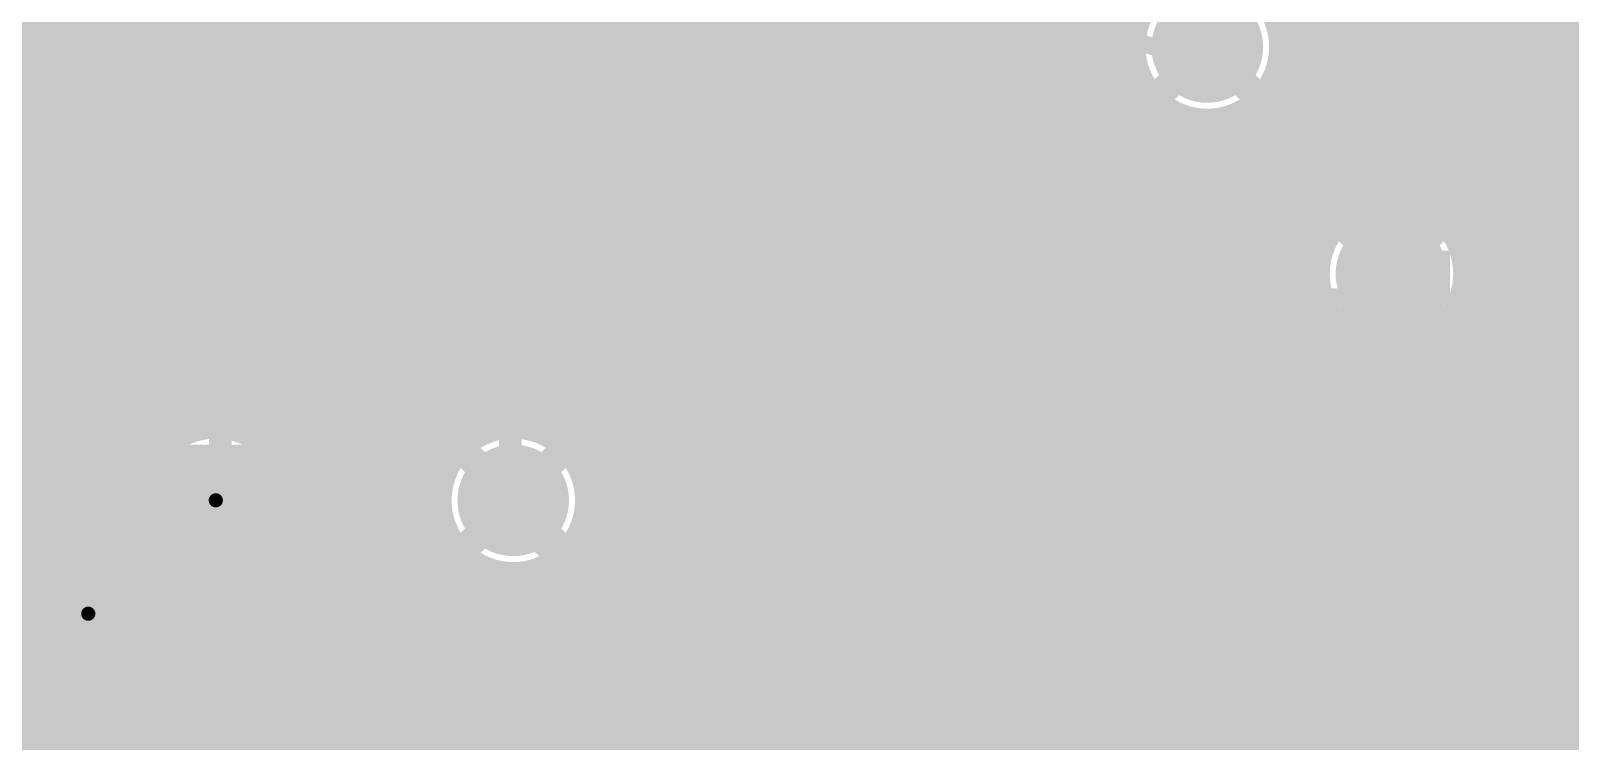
# Model space of a CAD drawing. Extents: x -118 to 4, y -52 to 56.
# Drawn here: x -38.23 to -24.43, y 13.72 to 20.08 of the extents above; entities that cross this region are included whole.
import ezdxf

# ---------------------------------------------------------------- set-up
doc = ezdxf.new("R2010")
doc.units = 0
doc.header["$MEASUREMENT"] = 0
doc.layers.get('0').update_dxf_attribs({"linetype": 'CONTINUOUS'})
for name, color, linetype in [('22-302-0_BOT', 7, 'CONTINUOUS'), ('22-302-0_DRD', 7, 'CONTINUOUS'), ('22-302-0_DRL', 2, 'CONTINUOUS'), ('22-302-0_GND', 1, 'CONTINUOUS'), ('22-302-0_IN1', 3, 'CONTINUOUS'), ('22-302-0_SMT', 10, 'CONTINUOUS'), ('22-302-0_SPT', 9, 'CONTINUOUS'), ('22-302-0_SST', 11, 'CONTINUOUS'), ('22-302-0_TOP', 13, 'CONTINUOUS'), ('THRUHOLE_TAP', 7, 'CONTINUOUS')]:
    doc.layers.add(name, color=color, linetype=linetype)

# ---------------------------------------------------------------- blocks, each defined once
blk = doc.blocks.new('ROUND_50')
at = {"const_width": 0.35052}
blk.add_lwpolyline([(-0.17526, 0, 1), (0.17526, 0, 1)], format="xyb", close=True, dxfattribs=at)
blk = doc.blocks.new('ROUND_106')
at = {"const_width": 0.10033}
blk.add_lwpolyline([(-0.050164, 0, 1), (0.050164, 0, 1)], format="xyb", close=True, dxfattribs=at)
blk = doc.blocks.new('ROUND_107')
at = {"const_width": 0.10033}
blk.add_lwpolyline([(-0.050164, 0, 1), (0.050164, 0, 1)], format="xyb", close=True, dxfattribs=at)
blk = doc.blocks.new('ROUND_92')
at = {"const_width": 0.0635}
blk.add_lwpolyline([(-0.03175, 0, 1), (0.03175, 0, 1)], format="xyb", close=True, dxfattribs=at)
blk = doc.blocks.new('ROUND_93')
at = {"const_width": 0.50038}
blk.add_lwpolyline([(-0.25019, 0, 1), (0.25019, 0, 1)], format="xyb", close=True, dxfattribs=at)
blk = doc.blocks.new('ROUND_95')
at = {"const_width": 0.50038}
blk.add_lwpolyline([(-0.25019, 0, 1), (0.25019, 0, 1)], format="xyb", close=True, dxfattribs=at)
blk = doc.blocks.new('ROUND_58')
at = {"const_width": 0.35052}
blk.add_lwpolyline([(-0.17526, 0, 1), (0.17526, 0, 1)], format="xyb", close=True, dxfattribs=at)
blk = doc.blocks.new('RECTANGLE_2')
blk.add_solid([(0.4826, 0.4064), (0.4826, -0.4064), (-0.4826, 0.4064), (-0.4826, -0.4064)])
blk = doc.blocks.new('RECTANGLE_10')
blk.add_solid([(0.63627, 0.51308), (0.63627, -0.51308), (-0.63627, 0.51308), (-0.63627, -0.51308)])
blk = doc.blocks.new('RECTANGLE_44')
blk.add_solid([(0.22479, 0.7493), (0.22479, -0.7493), (-0.22479, 0.7493), (-0.22479, -0.7493)])
blk = doc.blocks.new('ROUND_98')
at = {"const_width": 0.10033}
blk.add_lwpolyline([(-0.050164, 0, 1), (0.050164, 0, 1)], format="xyb", close=True, dxfattribs=at)

msp = doc.modelspace()

# ---------------------------------------------------------------- linework, layer by layer
at = {"layer": '22-302-0_BOT'}
for points, const_width in [([(-61.5823, 19.1262), (-60.7441, 18.288), (-60.706, 18.288), (-57.658, 15.24), (-39.878, 15.24), (-38.481, 16.637), (-25.527, 16.637), (-24.13, 18.034), (-18.796, 18.034), (-17.018, 19.812), (-5.842, 19.812), (-1.016, 24.638), (-1.016, 39.751)], 0.2032), ([(-60.325, 18.923), (-60.325, 18.669), (-57.404, 15.748), (-40.005, 15.748), (-38.608, 17.145), (-25.6159, 17.145), (-24.384, 18.40992), (-24.384, 29.591), (-23.4569, 30.5181)], 0.2032), ([(-24.9174, 27.23388), (-24.9174, 18.44548)], 0.254), ([(-24.7904, 27.33294), (-24.7904, 18.57502)], 0.254), ([(-25.146, 27.14498), (-25.146, 18.20926)], 0.254), ([(-43.18, 19.685), (-29.972, 19.685), (-28.194, 21.463), (-26.035, 21.463), (-26.035, 17.907)], 0.635), ([(-26.035, 17.907), (-26.035, 21.463)], 0.635), ([(-25.3746, 21.30044), (-25.3746, 18.06702)], 0.254), ([(-25.4127, 21.18868), (-25.4127, 18.18132)], 0.254), ([(-25.4127, 21.18868), (-25.4127, 18.18132)], 0.254), ([(-27.93492, 20.8407), (-29.5275, 19.25066)], 0.254), ([(-26.9748, 20.8407), (-26.9748, 17.5514)], 0.254), ([(-26.7462, 20.8407), (-26.7462, 17.5514)], 0.254), ([(-26.6573, 20.8407), (-26.6573, 18.18132)], 0.254), ([(-26.6573, 20.8407), (-26.6573, 18.18132)], 0.254), ([(-28.3464, 20.42922), (-28.3464, 20.09902)], 0.254), ([(-28.575, 20.20062), (-28.575, 19.62404)], 0.254), ([(-28.35402, 20.066), (-28.70962, 20.066)], 0.254), ([(-26.6573, 20.066), (-27.01798, 20.066)], 0.254), ([(-24.7904, 20.066), (-25.4127, 20.066)], 0.254), ([(-27.686, 19.939), (-29.972, 17.653), (-38.735, 17.653), (-40.132, 16.256), (-57.023, 16.256), (-57.277, 16.51), (-57.277, 16.637)], 0.2032), ([(-28.8036, 19.97202), (-28.8036, 19.39544)], 0.254), ([(-28.3591, 19.83994), (-30.13964, 18.0594)], 0.254), ([(-28.36164, 19.8374), (-28.93822, 19.8374)], 0.254), ([(-26.6573, 19.8374), (-27.0129, 19.8374)], 0.254), ([(-24.7904, 19.8374), (-25.4127, 19.8374)], 0.254), ([(-29.0322, 19.74342), (-29.0322, 19.16684)], 0.254), ([(-29.2608, 19.51482), (-29.2608, 18.93824)], 0.254), ([(-28.59024, 19.6088), (-29.16682, 19.6088)], 0.254), ([(-26.6573, 19.6088), (-27.09164, 19.6088)], 0.254), ([(-24.7904, 19.6088), (-25.4127, 19.6088)], 0.254), ([(-28.81884, 19.3802), (-29.39542, 19.3802)], 0.254), ([(-26.6573, 19.3802), (-27.29738, 19.3802)], 0.254), ([(-27.2034, 19.45894), (-27.2034, 17.5514)], 0.254), ([(-24.7904, 19.3802), (-25.4127, 19.3802)], 0.254), ([(-27.78252, 19.2659), (-29.49956, 17.5514)], 0.254), ([(-29.4894, 19.28622), (-29.4894, 18.70964)], 0.254), ([(-27.6606, 19.25828), (-27.6606, 17.5514)], 0.254), ([(-27.432, 19.30908), (-27.432, 17.5514)], 0.254), ([(-29.972, 19.0627), (-42.90568, 19.0627)], 0.254), ([(-38.1762, 19.0627), (-38.1762, 18.0594)], 0.254), ([(-37.9476, 19.0627), (-37.9476, 18.0594)], 0.254), ([(-37.719, 19.0627), (-37.719, 18.0594)], 0.254), ([(-37.4904, 19.0627), (-37.4904, 18.0594)], 0.254), ([(-37.2618, 19.0627), (-37.2618, 18.0594)], 0.254), ([(-37.0332, 19.0627), (-37.0332, 18.0594)], 0.254), ([(-36.8046, 19.0627), (-36.8046, 18.0594)], 0.254), ([(-36.576, 19.0627), (-36.576, 18.0594)], 0.254), ([(-36.3474, 19.0627), (-36.3474, 18.0594)], 0.254), ([(-36.1188, 19.0627), (-36.1188, 18.0594)], 0.254), ([(-35.8902, 19.0627), (-35.8902, 18.0594)], 0.254), ([(-35.6616, 19.0627), (-35.6616, 18.0594)], 0.254), ([(-35.433, 19.0627), (-35.433, 18.0594)], 0.254), ([(-35.2044, 19.0627), (-35.2044, 18.0594)], 0.254), ([(-34.9758, 19.0627), (-34.9758, 18.0594)], 0.254), ([(-34.7472, 19.0627), (-34.7472, 18.0594)], 0.254), ([(-34.5186, 19.0627), (-34.5186, 18.0594)], 0.254), ([(-34.29, 19.0627), (-34.29, 18.0594)], 0.254), ([(-34.0614, 19.0627), (-34.0614, 18.0594)], 0.254), ([(-33.8328, 19.0627), (-33.8328, 18.0594)], 0.254), ([(-33.6042, 19.0627), (-33.6042, 18.0594)], 0.254), ([(-33.3756, 19.0627), (-33.3756, 18.0594)], 0.254), ([(-33.147, 19.0627), (-33.147, 18.0594)], 0.254), ([(-32.9184, 19.0627), (-32.9184, 18.0594)], 0.254), ([(-32.6898, 19.0627), (-32.6898, 18.0594)], 0.254), ([(-32.4612, 19.0627), (-32.4612, 18.0594)], 0.254), ([(-32.2326, 19.0627), (-32.2326, 18.0594)], 0.254), ([(-32.004, 19.0627), (-32.004, 18.0594)], 0.254), ([(-31.7754, 19.0627), (-31.7754, 18.0594)], 0.254), ([(-31.5468, 19.0627), (-31.5468, 18.0594)], 0.254), ([(-31.3182, 19.0627), (-31.3182, 18.0594)], 0.254), ([(-31.0896, 19.0627), (-31.0896, 18.0594)], 0.254), ([(-30.861, 19.0627), (-30.861, 18.0594)], 0.254), ([(-30.6324, 19.0627), (-30.6324, 18.0594)], 0.254), ([(-30.4038, 19.0627), (-30.4038, 18.0594)], 0.254), ([(-30.1752, 19.0627), (-30.1752, 18.0594)], 0.254), ([(-29.9466, 19.0627), (-29.9466, 18.25244)], 0.254), ([(-29.718, 19.11604), (-29.718, 18.48104)], 0.254), ([(-29.04744, 19.1516), (-29.65196, 19.1516)], 0.254), ([(-26.6573, 19.1516), (-27.89936, 19.1516)], 0.254), ([(-27.8892, 19.16176), (-27.8892, 17.5514)], 0.254), ([(-24.7904, 19.1516), (-25.4127, 19.1516)], 0.254), ([(-29.27604, 18.923), (-59.64428, 18.923)], 0.254), ([(-26.6573, 18.923), (-28.12796, 18.923)], 0.254), ([(-28.1178, 18.93316), (-28.1178, 17.5514)], 0.254), ([(-24.7904, 18.923), (-25.4127, 18.923)], 0.254), ([(-29.50464, 18.6944), (-59.68492, 18.6944)], 0.254), ([(-26.6573, 18.6944), (-28.35656, 18.6944)], 0.254), ([(-28.3464, 18.70456), (-28.3464, 17.5514)], 0.254), ([(-24.7904, 18.6944), (-25.4127, 18.6944)], 0.254), ([(-24.7904, 18.57502), (-25.35936, 17.99082)], 0.254), ([(-29.73324, 18.4658), (-59.54776, 18.4658)], 0.254), ([(-26.6573, 18.4658), (-28.58516, 18.4658)], 0.254), ([(-28.575, 18.47596), (-28.575, 17.5514)], 0.254), ([(-24.89708, 18.4658), (-25.4127, 18.4658)], 0.254), ([(-29.96184, 18.2372), (-59.31916, 18.2372)], 0.254), ([(-26.6573, 18.2372), (-28.81376, 18.2372)], 0.254), ([(-28.8036, 18.24736), (-28.8036, 17.5514)], 0.254), ([(-25.11806, 18.2372), (-25.4127, 18.2372)], 0.254), ([(-30.13964, 18.0594), (-38.735, 18.0594)], 0.254), ([(-26.70556, 18.0086), (-29.04236, 18.0086)], 0.254), ([(-29.0322, 18.01876), (-29.0322, 17.5514)], 0.254), ([(-25.34158, 18.0086), (-25.3619, 18.0086)], 0.254), ([(-26.70302, 17.78), (-29.27096, 17.78)], 0.254), ([(-29.2608, 17.79016), (-29.2608, 17.5514)], 0.254), ([(-26.61412, 17.5514), (-29.49956, 17.5514)], 0.254), ([(-26.61412, 17.5514), (-29.49956, 17.5514)], 0.254), ([(-23.96236, 17.6276), (-25.2349, 16.35252)], 0.254), ([(-24.4602, 17.12976), (-24.4602, 10.76452)], 0.254), ([(-17.907, 17.0942), (-24.49576, 17.0942)], 0.254), ([(-17.907, 16.8656), (-24.72436, 16.8656)], 0.254), ([(-24.6888, 16.90116), (-24.6888, 10.74166)], 0.254), ([(-17.907, 16.637), (-24.95296, 16.637)], 0.254), ([(-24.9174, 16.67256), (-24.9174, 10.67562)], 0.254), ([(-25.146, 16.44396), (-25.146, 10.56132)], 0.254), ([(-17.907, 16.4084), (-25.18156, 16.4084)], 0.254), ([(-38.31336, 16.2306), (-39.5859, 14.95552)], 0.254), ([(-34.51606, 16.1798), (-38.36416, 16.1798)], 0.254), ([(-34.48812, 16.2306), (-38.31336, 16.2306)], 0.254), ([(-38.1762, 16.2306), (-38.1762, 7.38124)], 0.254), ([(-37.9476, 16.2306), (-37.9476, 7.15264)], 0.254), ([(-37.719, 16.2306), (-37.719, 6.92404)], 0.254), ([(-37.4904, 16.2306), (-37.4904, 6.69544)], 0.254), ([(-37.2618, 16.2306), (-37.2618, 6.46684)], 0.254), ([(-37.0332, 16.2306), (-37.0332, 6.23824)], 0.254), ([(-36.8046, 16.2306), (-36.8046, 6.1214)], 0.254), ([(-36.576, 16.2306), (-36.576, 6.1214)], 0.254), ([(-36.3474, 16.2306), (-36.3474, 6.1214)], 0.254), ([(-36.1188, 16.2306), (-36.1188, 6.1214)], 0.254), ([(-35.8902, 16.2306), (-35.8902, 6.1214)], 0.254), ([(-35.6616, 16.2306), (-35.6616, 6.1214)], 0.254), ([(-35.433, 16.2306), (-35.433, 6.1214)], 0.254), ([(-35.2044, 16.2306), (-35.2044, 6.1214)], 0.254), ([(-34.9758, 16.2306), (-34.9758, 6.1214)], 0.254), ([(-34.7472, 16.2306), (-34.7472, 6.1214)], 0.254), ([(-34.5186, 16.2306), (-34.5186, 16.17472)], 0.254), ([(-25.527, 16.2306), (-33.32988, 16.2306)], 0.254), ([(-17.907, 16.1798), (-33.30194, 16.1798)], 0.254), ([(-33.147, 16.2306), (-33.147, 15.56004)], 0.254), ([(-32.9184, 16.2306), (-32.9184, 15.33144)], 0.254), ([(-32.6898, 16.2306), (-32.6898, 15.10284)], 0.254), ([(-32.4612, 16.2306), (-32.4612, 14.87424)], 0.254), ([(-32.2326, 16.2306), (-32.2326, 14.64564)], 0.254), ([(-32.004, 16.2306), (-32.004, 14.41704)], 0.254), ([(-31.7754, 16.2306), (-31.7754, 10.00252)], 0.254), ([(-31.5468, 16.2306), (-31.5468, 6.1214)], 0.254), ([(-31.3182, 16.2306), (-31.3182, 6.1214)], 0.254), ([(-31.0896, 16.2306), (-31.0896, 6.1214)], 0.254), ([(-30.861, 16.2306), (-30.861, 6.1214)], 0.254), ([(-30.6324, 16.2306), (-30.6324, 6.1214)], 0.254), ([(-30.4038, 16.2306), (-30.4038, 6.1214)], 0.254), ([(-30.1752, 16.2306), (-30.1752, 6.1214)], 0.254), ([(-29.9466, 16.2306), (-29.9466, 6.1214)], 0.254), ([(-29.718, 16.2306), (-29.718, 6.1214)], 0.254), ([(-29.4894, 16.2306), (-29.4894, 6.1214)], 0.254), ([(-29.2608, 16.2306), (-29.2608, 6.1214)], 0.254), ([(-29.0322, 16.2306), (-29.0322, 6.1214)], 0.254), ([(-28.8036, 16.2306), (-28.8036, 6.1214)], 0.254), ([(-28.575, 16.2306), (-28.575, 6.1214)], 0.254), ([(-28.3464, 16.2306), (-28.3464, 6.1214)], 0.254), ([(-28.1178, 16.2306), (-28.1178, 10.76452)], 0.254), ([(-27.8892, 16.2306), (-27.8892, 10.76452)], 0.254), ([(-27.6606, 16.2306), (-27.6606, 10.76452)], 0.254), ([(-27.432, 16.2306), (-27.432, 10.76452)], 0.254), ([(-27.2034, 16.2306), (-27.2034, 10.76452)], 0.254), ([(-26.9748, 16.2306), (-26.9748, 10.76452)], 0.254), ([(-26.7462, 16.2306), (-26.7462, 10.76452)], 0.254), ([(-26.5176, 16.2306), (-26.5176, 10.76452)], 0.254), ([(-26.289, 16.2306), (-26.289, 10.76452)], 0.254), ([(-26.0604, 16.2306), (-26.0604, 10.76452)], 0.254), ([(-25.8318, 16.2306), (-25.8318, 10.76452)], 0.254), ([(-25.6032, 16.2306), (-25.6032, 10.07618)], 0.254), ([(-25.3746, 16.26108), (-25.3746, 10.37844)], 0.254), ([(-34.58464, 15.9512), (-38.59276, 15.9512)], 0.254), ([(-17.907, 15.9512), (-33.23336, 15.9512)], 0.254), ([(-33.909, 15.875), (-33.909, 15.748), (-32.258, 14.097), (-32.258, 9.525)], 0.2032), ([(-34.57194, 15.7226), (-38.82136, 15.7226)], 0.254), ([(-33.25876, 15.6718), (-31.97098, 14.38402)], 0.254), ([(-17.907, 15.7226), (-33.24606, 15.7226)], 0.254), ([(-34.47288, 15.494), (-39.04996, 15.494)], 0.254), ([(-34.5186, 15.57274), (-34.5186, 6.1214)], 0.254), ([(-17.907, 15.494), (-33.08096, 15.494)], 0.254), ([(-34.20872, 15.2654), (-39.27856, 15.2654)], 0.254), ([(-34.29, 15.31112), (-34.29, 6.1214)], 0.254), ([(-34.0614, 15.21206), (-34.0614, 6.1214)], 0.254), ([(-33.93186, 15.19428), (-32.6644, 13.92936)], 0.254), ([(-17.907, 15.2654), (-32.85236, 15.2654)], 0.254), ([(-33.8328, 15.09776), (-33.8328, 6.1214)], 0.254), ([(-33.77184, 15.0368), (-39.50716, 15.0368)], 0.254), ([(-17.907, 15.0368), (-32.62376, 15.0368)], 0.254), ([(-33.54324, 14.8082), (-64.4525, 14.8082)], 0.254), ([(-33.6042, 14.86916), (-33.6042, 6.1214)], 0.254), ([(-17.907, 14.8082), (-32.39516, 14.8082)], 0.254), ([(-33.31464, 14.5796), (-58.65368, 14.5796)], 0.254), ([(-33.3756, 14.64056), (-33.3756, 6.1214)], 0.254), ([(-17.907, 14.5796), (-32.16656, 14.5796)], 0.254), ([(-33.147, 14.41196), (-33.147, 6.1214)], 0.254), ([(-33.08604, 14.351), (-58.21934, 14.351)], 0.254), ([(-17.907, 14.351), (-31.9405, 14.351)], 0.254), ([(-32.85744, 14.1224), (-57.99328, 14.1224)], 0.254), ([(-32.9184, 14.18336), (-32.9184, 9.68502)], 0.254), ([(-17.907, 14.1224), (-31.8516, 14.1224)], 0.254), ([(-31.8516, 14.097), (-31.8516, 10.06856)], 0.254), ([(-32.6898, 13.95476), (-32.6898, 10.05078)], 0.254), ([(-32.6644, 13.8938), (-57.8485, 13.8938)], 0.254), ([(-32.6644, 13.92936), (-32.6644, 10.06856)], 0.254), ([(-17.907, 13.8938), (-31.8516, 13.8938)], 0.254), ([(-32.6644, 13.6652), (-57.7596, 13.6652)], 0.254), ([(-17.907, 13.6652), (-31.8516, 13.6652)], 0.254)]:
    msp.add_lwpolyline(points, dxfattribs=dict(at, const_width=const_width))
at = {"layer": '22-302-0_BOT', "const_width": 0.254}
for points in [[(-27.686, 20.61972, 0.4142136), (-28.36672, 19.939)], [(-27.00528, 19.939, 0.4142136), (-27.686, 20.61972)], [(-28.36672, 19.939, 0.0365465), (-28.35947, 19.83989)], [(-27.686, 19.25828, 0.4142136), (-27.00528, 19.939)], [(-29.972, 19.0627, 0.1989124), (-29.53197, 19.24497)], [(-27.78252, 19.2659, 0.0356214), (-27.686, 19.25902)], [(-26.6573, 18.18132, 0.104172), (-26.71508, 17.907)], [(-26.6573, 18.18132, 0.104172), (-26.71508, 17.907)], [(-25.35936, 17.99082, 0.0730696), (-25.41202, 18.18162)], [(-25.35936, 17.99082, 0.0730696), (-25.41202, 18.18162)], [(-26.71572, 17.907, 0.138546), (-26.61509, 17.5508)], [(-26.71572, 17.907, 0.138546), (-26.61509, 17.5508)], [(-25.527, 16.2306, 0.1989124), (-25.23963, 16.34963)], [(-34.48812, 16.2306, 0.1385453), (-34.58858, 15.875)], [(-33.22828, 15.875, 0.138545), (-33.32891, 16.2312)], [(-34.58972, 15.875, 0.4044149), (-33.93186, 15.19428)], [(-33.25876, 15.6718, 0.0758663), (-33.22775, 15.875)], [(-31.8516, 14.097, 0.1989115), (-31.97063, 14.38437)]]:
    msp.add_lwpolyline(points, format="xyb", dxfattribs=at)
at = {"layer": '22-302-0_DRD', "const_width": 0.254}
for points in [[(-27.051, 20.574), (-28.321, 19.304)], [(-27.051, 19.304), (-28.321, 20.574)], [(-25.4, 18.542), (-26.67, 17.272)], [(-25.4, 17.272), (-26.67, 18.542)], [(-25.4, 18.542), (-26.67, 17.272)], [(-25.4, 17.272), (-26.67, 18.542)], [(-35.941, 16.51), (-37.211, 15.24)], [(-35.941, 15.24), (-37.211, 16.51)], [(-35.941, 16.51), (-37.211, 15.24)], [(-35.941, 15.24), (-37.211, 16.51)], [(-33.274, 16.51), (-34.544, 15.24)], [(-33.274, 15.24), (-34.544, 16.51)], [(-37.084, 15.494), (-38.354, 14.224)], [(-37.084, 14.224), (-38.354, 15.494)], [(-37.084, 15.494), (-38.354, 14.224)], [(-37.084, 14.224), (-38.354, 15.494)]]:
    msp.add_lwpolyline(points, dxfattribs=at)
at = {"layer": '22-302-0_IN1', "const_width": 0.254}
for points in [[(-28.9306, 55.372), (-28.9306, 11.72718)], [(-28.702, 55.372), (-28.702, 11.67892)], [(-28.4734, 55.372), (-28.4734, 11.52652)], [(-26.8732, 55.372), (-26.8732, 10.76452)], [(-34.8742, 45.26534), (-34.8742, 5.54736)], [(-24.3586, 41.74236), (-24.3586, 10.76198)], [(-24.5872, 41.55694), (-24.5872, 12.45108)], [(-35.1028, 39.14902), (-35.1028, 7.48792)], [(-36.0172, 38.90264), (-36.0172, 16.26108)], [(-35.7886, 38.8239), (-35.7886, 7.62508)], [(-35.56, 38.82898), (-35.56, 7.66572)], [(-35.3314, 38.91788), (-35.3314, 7.62508)], [(-34.6456, 35.07994), (-34.6456, 5.62356)], [(-33.7312, 35.03422), (-33.7312, 16.53032)], [(-34.417, 34.93008), (-34.417, 16.32712)], [(-34.1884, 34.87928), (-34.1884, 16.49476)], [(-33.9598, 34.90976), (-33.9598, 16.55318)], [(-37.6174, 33.23844), (-37.6174, 15.52956)], [(-37.846, 33.07334), (-37.846, 15.52702)], [(-29.1592, 31.48838), (-29.1592, 11.6967)], [(-24.8158, 27.31008), (-24.8158, 12.65936)], [(-25.273, 27.13228), (-25.273, 12.73302)], [(-25.0444, 27.17292), (-25.0444, 12.73556)], [(-29.3878, 26.29408), (-29.3878, 11.57478)], [(-29.6164, 26.15692), (-29.6164, 11.20902)], [(-29.845, 23.47214), (-29.845, 11.2903)], [(-32.131, 23.12416), (-32.131, 10.19302)], [(-30.0736, 23.14956), (-30.0736, 11.59256)], [(-31.9024, 22.9362), (-31.9024, 10.10412)], [(-30.3022, 22.95398), (-30.3022, 11.70432)], [(-31.6738, 22.81428), (-31.6738, 9.87298)], [(-30.5308, 22.82444), (-30.5308, 11.72718)], [(-31.4452, 22.73808), (-31.4452, 1.92532)], [(-31.2166, 22.70252), (-31.2166, 1.81356)], [(-30.988, 22.70506), (-30.988, 11.50112)], [(-30.7594, 22.7457), (-30.7594, 11.66876)], [(-38.0746, 22.06244), (-38.0746, 15.43812)], [(-32.3596, 22.06244), (-32.3596, 10.19556)], [(-37.3888, 21.83638), (-37.3888, 15.45336)], [(-36.2458, 21.87702), (-36.2458, 16.46936)], [(-38.3032, 21.69922), (-38.3032, 15.20698)], [(-33.5026, 21.74494), (-33.5026, 16.41856)], [(-32.5882, 21.69922), (-32.5882, 10.11936)], [(-37.1602, 21.63064), (-37.1602, 16.22298)], [(-36.9316, 21.5519), (-36.9316, 16.45412)], [(-36.703, 21.55698), (-36.703, 16.54302)], [(-36.4744, 21.64588), (-36.4744, 16.54556)], [(-33.274, 21.59508), (-33.274, 16.1163)], [(-33.0454, 21.54428), (-33.0454, 7.28472)], [(-32.8168, 21.57476), (-32.8168, 9.91108)], [(-26.6446, 21.16074), (-26.6446, 18.20672)], [(-25.5016, 21.04136), (-25.5016, 18.32864)], [(-26.416, 20.89912), (-26.416, 18.47088)], [(-25.7302, 20.85594), (-25.7302, 18.51406)], [(-26.1874, 20.80006), (-26.1874, 18.56994)], [(-25.9588, 20.78736), (-25.9588, 18.58264)], [(-28.35656, 20.0406), (-42.60088, 20.0406)], [(2.921, 20.0406), (-27.0129, 20.0406)], [(-28.35402, 19.812), (-42.51198, 19.812)], [(2.921, 19.812), (-27.01798, 19.812)], [(-28.26512, 19.5834), (-42.5069, 19.5834)], [(-28.2448, 19.55038), (-28.2448, 10.76452)], [(-14.44498, 19.5834), (-27.10688, 19.5834)], [(-27.1018, 19.59102), (-27.1018, 10.76452)], [(-28.03398, 19.3548), (-42.58564, 19.3548)], [(-28.0162, 19.34464), (-28.0162, 10.76452)], [(-24.00808, 19.3548), (-27.33802, 19.3548)], [(-27.3304, 19.35988), (-27.3304, 10.76452)], [(-27.7876, 19.2659), (-27.7876, 10.76452)], [(-27.559, 19.27098), (-27.559, 10.76452)], [(-24.21636, 19.1262), (-42.79138, 19.1262)], [(-24.29256, 18.8976), (-56.48706, 18.8976)], [(-24.29002, 18.669), (-56.58612, 18.669)], [(-26.45664, 18.4404), (-56.84774, 18.4404)], [(-24.20112, 18.4404), (-25.61336, 18.4404)], [(-26.64206, 18.2118), (-71.86422, 18.2118)], [(-23.96998, 18.2118), (-25.42794, 18.2118)], [(-26.71064, 17.9832), (-52.35702, 17.9832)], [(2.921, 17.9832), (-25.35936, 17.9832)], [(-26.69794, 17.7546), (-52.12588, 17.7546)], [(2.921, 17.7546), (-25.37206, 17.7546)], [(-26.6446, 17.60474), (-26.6446, 10.76452)], [(-26.59888, 17.526), (-52.03698, 17.526)], [(-25.5016, 17.48536), (-25.5016, 12.64412)], [(2.921, 17.526), (-25.47112, 17.526)], [(-26.33472, 17.2974), (-52.0319, 17.2974)], [(-26.416, 17.34312), (-26.416, 10.76452)], [(-19.21764, 17.2974), (-25.73274, 17.2974)], [(-25.7302, 17.29994), (-25.7302, 12.41298)], [(-26.1874, 17.24406), (-26.1874, 10.76452)], [(-25.9588, 17.23136), (-25.9588, 10.76452)], [(-19.40306, 17.0688), (-52.11064, 17.0688)], [(-19.47164, 16.8402), (-52.31638, 16.8402)], [(-19.45894, 16.6116), (-56.59628, 16.6116)], [(-37.02812, 16.383), (-56.64708, 16.383)], [(-34.36112, 16.383), (-36.12388, 16.383)], [(-19.35988, 16.383), (-33.45688, 16.383)], [(-37.19576, 16.1544), (-56.79694, 16.1544)], [(-34.52876, 16.1544), (-35.95624, 16.1544)], [(-19.09572, 16.1544), (-33.28924, 16.1544)], [(-37.25418, 15.9258), (-60.90666, 15.9258)], [(-34.58718, 15.9258), (-35.89782, 15.9258)], [(2.921, 15.9258), (-33.23082, 15.9258)], [(-37.23132, 15.6972), (-60.97524, 15.6972)], [(-34.56432, 15.6972), (-35.91814, 15.6972)], [(-33.274, 15.63116), (-33.274, 7.54888)], [(2.921, 15.6972), (-33.25114, 15.6972)], [(-37.1602, 15.52702), (-37.1602, 15.24508)], [(-36.0172, 15.48638), (-36.0172, 7.48792)], [(-38.01872, 15.4686), (-61.16066, 15.4686)], [(-37.11956, 15.4686), (-37.41674, 15.4686)], [(-34.45256, 15.4686), (-36.0299, 15.4686)], [(-34.417, 15.42288), (-34.417, 5.62102)], [(2.921, 15.4686), (-33.3629, 15.4686)], [(-38.28288, 15.24), (-70.15734, 15.24)], [(-36.8173, 15.24), (-37.15512, 15.24)], [(-36.9316, 15.29588), (-36.9316, 3.4544)], [(-36.703, 15.20698), (-36.703, 3.6703)], [(-36.4744, 15.2019), (-36.4744, 3.97256)], [(-34.1503, 15.24), (-36.33216, 15.24)], [(-36.2458, 15.28064), (-36.2458, 4.08432)], [(-34.1884, 15.25524), (-34.1884, 7.40664)], [(-33.9598, 15.19682), (-33.9598, 7.59206)], [(-33.7312, 15.21714), (-33.7312, 7.66064)], [(2.921, 15.24), (-33.66516, 15.24)], [(-33.5026, 15.3289), (-33.5026, 7.64794)], [(2.921, 15.0114), (-37.05606, 15.0114)], [(2.921, 14.7828), (-37.04336, 14.7828)], [(-38.32606, 14.5542), (-58.58002, 14.5542)], [(-38.3032, 14.51102), (-38.3032, 13.12164)], [(-18.10512, 14.5542), (-37.11194, 14.5542)], [(-37.1602, 14.47038), (-37.1602, 3.4544)], [(-38.14064, 14.3256), (-58.18886, 14.3256)], [(-38.0746, 14.27988), (-38.0746, 12.82954)], [(-37.3888, 14.26464), (-37.3888, 3.4544)], [(-18.27276, 14.3256), (-37.29736, 14.3256)], [(-18.33118, 14.097), (-57.97296, 14.097)], [(-37.846, 14.19098), (-37.846, 4.14274)], [(-37.6174, 14.1859), (-37.6174, 3.4544)], [(-18.30832, 13.8684), (-57.8358, 13.8684)], [(-18.19656, 13.6398), (-57.75452, 13.6398)]]:
    msp.add_lwpolyline(points, dxfattribs=at)
for points in [[(-27.686, 20.61972, 0.4142136), (-28.36672, 19.939)], [(-27.00528, 19.939, 0.4142136), (-27.686, 20.61972)], [(-28.36672, 19.939, 0.4142136), (-27.686, 19.25828)], [(-27.686, 19.25828, 0.4142136), (-27.00528, 19.939)], [(-26.035, 18.58772, 0.4142136), (-26.71572, 17.907)], [(-26.035, 18.58772, 0.4142136), (-26.71572, 17.907)], [(-25.35428, 17.907, 0.4142136), (-26.035, 18.58772)], [(-25.35428, 17.907, 0.4142136), (-26.035, 18.58772)], [(-26.71572, 17.907, 0.4142136), (-26.035, 17.22628)], [(-26.71572, 17.907, 0.4142136), (-26.035, 17.22628)], [(-26.035, 17.22628, 0.4142136), (-25.35428, 17.907)], [(-26.035, 17.22628, 0.4142136), (-25.35428, 17.907)], [(-36.576, 16.55572, 0.4142136), (-37.25672, 15.875)], [(-35.89528, 15.875, 0.4142136), (-36.576, 16.55572)], [(-33.909, 16.55572, 0.4142136), (-34.58972, 15.875)], [(-33.22828, 15.875, 0.4142136), (-33.909, 16.55572)], [(-37.25672, 15.875, 0.4142136), (-36.576, 15.19428)], [(-36.576, 15.19428, 0.4142136), (-35.89528, 15.875)], [(-34.58972, 15.875, 0.4142136), (-33.909, 15.19428)], [(-33.909, 15.19428, 0.4142136), (-33.22828, 15.875)], [(-37.719, 15.53972, 0.4142136), (-38.39972, 14.859)], [(-37.03828, 14.859, 0.4142136), (-37.719, 15.53972)], [(-38.39972, 14.859, 0.4142136), (-37.719, 14.17828)], [(-37.719, 14.17828, 0.4142136), (-37.03828, 14.859)]]:
    msp.add_lwpolyline(points, format="xyb", dxfattribs=at)
at = {"layer": '22-302-0_SST', "const_width": 0.1524}
for points in [[(-39.5605, 21.7805), (-39.5605, 18.8595), (-37.9222, 18.8595), (-37.9222, 21.7805), (-39.5605, 21.7805)], [(-37.6555, 21.7805), (-37.6555, 18.8595), (-36.0172, 18.8595), (-36.0172, 21.7805), (-37.6555, 21.7805)], [(-34.0995, 18.8595), (-34.0995, 21.7805), (-35.7378, 21.7805), (-35.7378, 18.8595), (-34.0995, 18.8595)], [(-33.8455, 21.7805), (-33.8455, 18.8595), (-32.2072, 18.8595), (-32.2072, 21.7805), (-33.8455, 21.7805)], [(-30.91942, 20.05076), (-31.93542, 20.40636), (-31.93542, 19.93392)], [(-29.52242, 19.92376), (-30.53842, 20.27936), (-30.53842, 19.80692)], [(-28.12542, 19.92376), (-29.14142, 20.27936), (-29.14142, 19.80692)], [(-31.42742, 19.09572), (-31.42742, 19.45132), (-31.59506, 19.56816), (-31.76524, 19.56816), (-31.93542, 19.45132), (-31.93542, 19.09572), (-30.91942, 19.09572)], [(-31.42742, 19.39036), (-30.91942, 19.56816)], [(-30.03042, 18.96872), (-30.03042, 19.32432), (-30.19806, 19.44116), (-30.36824, 19.44116), (-30.53842, 19.32432), (-30.53842, 18.96872), (-29.52242, 18.96872)], [(-30.03042, 19.26336), (-29.52242, 19.44116)], [(-28.63342, 18.96872), (-28.63342, 19.32432), (-28.80106, 19.44116), (-28.97124, 19.44116), (-29.14142, 19.32432), (-29.14142, 18.96872), (-28.12542, 18.96872)], [(-28.63342, 19.26336), (-28.12542, 19.44116)], [(-25.75306, 18.47596), (-25.58542, 18.53692), (-25.58542, 18.89252), (-25.75306, 18.95094), (-26.09342, 18.95094), (-26.26106, 18.83156), (-26.26106, 18.47596), (-26.60142, 18.47596), (-26.60142, 18.95094)], [(-38.46068, 18.10512), (-38.46068, 11.50366), (-38.4556, 11.049), (-38.4556, 10.8712), (-38.1254, 10.541), (-32.65932, 10.541), (-32.65932, 18.6436), (-38.4556, 18.6436), (-38.46068, 18.10512)], [(-31.3055, 18.6055), (-31.3055, 15.6845), (-29.6672, 15.6845), (-29.6672, 18.6055), (-31.3055, 18.6055)], [(-29.4005, 18.6055), (-29.4005, 15.6845), (-27.7622, 15.6845), (-27.7622, 18.6055), (-29.4005, 18.6055)], [(-25.58542, 18.11274), (-25.58542, 17.69872), (-26.60142, 17.69872)], [(-26.8605, 17.3355), (-26.8605, 14.4145), (-25.2222, 14.4145), (-25.2222, 17.3355), (-26.8605, 17.3355)], [(-23.92426, 15.91564), (-24.09444, 15.79626), (-24.26462, 15.73784), (-24.60244, 15.73784), (-24.77262, 15.79626), (-24.94026, 15.91564), (-24.94026, 16.03248), (-24.77262, 16.15186), (-24.60244, 16.21028), (-24.26462, 16.21028), (-24.09444, 16.15186), (-23.92426, 16.03248), (-23.92426, 15.91564)], [(-24.09444, 14.89964), (-23.92426, 15.01648), (-23.92426, 15.25524), (-24.09444, 15.37208), (-24.26462, 15.37208), (-24.60244, 15.13586), (-24.94026, 15.37208), (-24.94026, 14.89964)], [(-29.845, 11.557), (-31.115, 11.557), (-31.369, 11.811), (-31.369, 15.113), (-29.591, 15.113), (-29.591, 11.811), (-29.845, 11.557)], [(-27.94, 11.557), (-29.21, 11.557), (-29.464, 11.811), (-29.464, 15.113), (-27.686, 15.113), (-27.686, 11.811), (-27.94, 11.557)], [(-24.09444, 14.53388), (-23.92426, 14.47546), (-23.92426, 14.11986), (-24.09444, 14.06144), (-24.77262, 14.06144), (-24.94026, 14.11986), (-24.94026, 14.47546), (-24.77262, 14.53388)]]:
    msp.add_lwpolyline(points, dxfattribs=at)
at = {"layer": '22-302-0_TOP'}
for points, const_width in [([(-23.622, 36.83), (-26.416, 34.036), (-26.416, 30.353), (-28.067, 28.702), (-28.067, 23.114), (-33.28416, 17.89684), (-33.28416, 17.50568)], 0.2032), ([(-35.23488, 17.50568), (-35.23488, 15.54988), (-34.798, 15.113), (-32.766, 15.113), (-32.512, 15.367), (-32.512, 17.907), (-27.559, 22.86), (-27.559, 28.575), (-24.892, 31.242), (-24.892, 33.274), (-22.987, 35.179), (-22.86, 35.179)], 0.2032), ([(-22.987, 33.528), (-22.987, 32.512), (-27.051, 28.448), (-27.051, 22.098), (-27.686, 21.463), (-27.686, 19.939)], 0.2032), ([(-38.735, 19.6088), (-38.6842, 19.6088), (-37.719, 20.574), (-37.719, 22.733), (-37.084, 23.368), (-35.56, 23.368), (-34.925, 22.733), (-34.925, 21.0312)], 0.2032), ([(-35.687, 22.352), (-35.941, 22.098), (-35.941, 20.447), (-36.7792, 19.6088), (-36.83, 19.6088)], 0.2032), ([(-35.687, 22.352), (-35.941, 22.098), (-35.941, 20.447), (-36.7792, 19.6088), (-36.83, 19.6088)], 0.2032), ([(-20.574, 18.796), (-21.844, 20.066), (-26.162, 20.066), (-27.051, 19.177), (-30.48, 19.177), (-32.004, 17.653), (-32.004, 14.605), (-32.766, 13.843), (-36.53536, 13.843), (-36.53536, 11.70432)], 0.2032), ([(-34.925, 19.6088), (-34.58464, 19.26844), (-34.58464, 17.50568)], 0.3048), ([(-33.02, 19.6088), (-33.9344, 18.6944), (-33.9344, 17.50568)], 0.3048), ([(-36.83, 19.6088), (-37.83584, 18.60296), (-37.83584, 17.50568)], 0.2032), ([(-30.48, 17.8562), (-30.48, 17.907), (-29.718, 18.669), (-26.924, 18.669), (-26.035, 19.558), (-23.368, 19.558), (-22.606, 18.796), (-22.098, 18.796)], 0.2032), ([(-28.575, 17.8562), (-28.575, 17.907), (-27.051, 17.907), (-26.162, 18.796), (-23.622, 18.796)], 0.2032), ([(-26.035, 17.907), (-26.035, 16.5862)], 0.635), ([(-26.035, 16.5862), (-26.035, 17.907)], 0.635), ([(-40.005, 17.8562), (-39.5732, 17.8562), (-38.608, 16.891), (-38.608, 14.478), (-37.973, 13.843), (-36.53536, 13.843), (-36.53536, 11.70432)], 0.2032), ([(-30.48, 17.8562), (-31.496, 16.8402), (-31.496, 14.224), (-32.385, 13.335), (-34.544, 13.335), (-35.23488, 12.64412), (-35.23488, 11.70432)], 0.3048), ([(-33.9344, 11.70432), (-33.9344, 12.5476), (-33.655, 12.827), (-32.131, 12.827), (-31.623, 13.335), (-27.559, 13.335), (-27.432, 13.462), (-27.432, 17.8562), (-28.575, 17.8562)], 0.3048), ([(-37.1856, 17.50568), (-37.1856, 16.4084), (-37.719, 15.875), (-37.719, 14.859)], 0.2032), ([(-37.1856, 17.50568), (-37.1856, 16.4084), (-37.719, 15.875), (-37.719, 14.859)], 0.2032), ([(-36.576, 15.875), (-36.53536, 15.91564), (-36.53536, 17.50568)], 0.2032), ([(-36.576, 15.875), (-36.53536, 15.91564), (-36.53536, 17.50568)], 0.2032), ([(-33.9344, 17.50568), (-33.9344, 15.9004), (-33.909, 15.875)], 0.2032), ([(-30.48, 16.4338), (-30.48, 14.351)], 0.3048), ([(-28.575, 16.4338), (-28.575, 14.351)], 0.3048), ([(-37.26688, 16.24838), (-37.91712, 16.24838), (-37.9984, 16.24838)], 0.254), ([(-37.9984, 16.24838), (-37.9984, 14.72946)], 0.254), ([(-37.26688, 16.24838), (-37.91712, 16.24838)], 0.254), ([(-37.8206, 16.24838), (-37.8206, 14.55166)], 0.254), ([(-37.592, 16.24838), (-37.592, 14.4526)], 0.254), ([(-37.3634, 16.24838), (-37.3634, 14.4526)], 0.254), ([(-37.10432, 16.24838), (-37.26688, 16.24838)], 0.254), ([(-37.1348, 16.24838), (-37.1348, 14.4526)], 0.254), ([(-36.61664, 16.24838), (-37.10432, 16.24838)], 0.254), ([(-36.61664, 16.24838), (-37.10432, 16.24838)], 0.254), ([(-36.9062, 16.24838), (-36.9062, 14.4526)], 0.254), ([(-36.6776, 16.24838), (-36.6776, 14.4526)], 0.254), ([(-36.45408, 16.24838), (-36.61664, 16.24838)], 0.254), ([(-35.9664, 16.24838), (-36.45408, 16.24838)], 0.254), ([(-35.9664, 16.24838), (-36.45408, 16.24838)], 0.254), ([(-36.449, 16.24838), (-36.449, 14.4526)], 0.254), ([(-36.2204, 16.24838), (-36.2204, 14.4526)], 0.254), ([(-35.9918, 16.24838), (-35.9918, 14.4526)], 0.254), ([(-35.84448, 16.24838), (-35.9664, 16.24838)], 0.254), ([(-35.84448, 16.24838), (-35.84448, 15.54988)], 0.254), ([(-35.84448, 16.0782), (-37.9984, 16.0782)], 0.254), ([(-35.84448, 15.8496), (-37.9984, 15.8496)], 0.254), ([(-35.84448, 15.621), (-37.9984, 15.621)], 0.254), ([(-35.82416, 15.3924), (-37.9984, 15.3924)], 0.254), ([(-35.7632, 15.24508), (-35.7632, 14.4526)], 0.254), ([(-35.70732, 15.1638), (-37.9984, 15.1638)], 0.254), ([(-35.66668, 15.11808), (-35.23488, 14.68882)], 0.254), ([(-23.114, 12.065), (-23.114, 12.573), (-25.7048, 15.1638), (-26.035, 15.1638)], 0.3048), ([(-35.48126, 14.9352), (-37.9984, 14.9352)], 0.254), ([(-35.5346, 14.986), (-35.5346, 14.4526)], 0.254), ([(-37.9984, 14.72946), (-37.719, 14.4526)], 0.254), ([(-35.25266, 14.7066), (-37.973, 14.7066)], 0.254), ([(-35.306, 14.7574), (-35.306, 14.4526)], 0.254), ([(-35.0774, 14.57198), (-35.0774, 14.4526)], 0.254), ([(-34.8488, 14.50594), (-34.8488, 14.4526)], 0.254), ([(-32.99206, 14.478), (-37.7444, 14.478)], 0.254), ([(-36.53536, 14.4526), (-37.719, 14.4526)], 0.254), ([(-33.01746, 14.4526), (-36.53536, 14.4526)], 0.254), ([(-32.96666, 14.5034), (-34.798, 14.5034)], 0.254), ([(-34.6202, 14.5034), (-34.6202, 14.4526)], 0.254), ([(-34.3916, 14.5034), (-34.3916, 14.4526)], 0.254), ([(-34.163, 14.5034), (-34.163, 14.4526)], 0.254), ([(-33.9344, 14.5034), (-33.9344, 14.4526)], 0.254), ([(-33.7058, 14.5034), (-33.7058, 14.4526)], 0.254), ([(-33.4772, 14.5034), (-33.4772, 14.4526)], 0.254), ([(-33.2486, 14.5034), (-33.2486, 14.4526)], 0.254), ([(-33.02, 14.5034), (-33.02, 14.4526)], 0.254), ([(-32.96666, 14.5034), (-33.01746, 14.4526)], 0.254), ([(-25.72512, 14.2494), (-26.7716, 14.2494)], 0.254), ([(-26.7716, 14.2494), (-26.7716, 13.87348)], 0.254), ([(-25.72512, 14.2494), (-26.7716, 14.2494)], 0.254), ([(-26.6192, 14.2494), (-26.6192, 13.87348)], 0.254), ([(-26.3906, 14.2494), (-26.3906, 13.87348)], 0.254), ([(-26.162, 14.2494), (-26.162, 13.87348)], 0.254), ([(-25.9334, 14.2494), (-25.9334, 13.87348)], 0.254), ([(-25.72512, 14.2494), (-25.34666, 13.87348)], 0.254), ([(-25.7048, 14.22908), (-25.7048, 13.87348)], 0.254), ([(-25.49652, 14.0208), (-26.7716, 14.0208)], 0.254), ([(-25.4762, 14.00048), (-25.4762, 13.87348)], 0.254), ([(-25.34666, 13.87348), (-26.7716, 13.87348)], 0.254), ([(-26.416, 13.87348), (-26.416, 12.065)], 0.254), ([(-25.2603, 13.78458), (-25.2603, 10.69848)], 0.254), ([(-25.2603, 13.78458), (-24.2697, 12.79398)], 0.254), ([(-25.2476, 13.77188), (-25.2476, 10.7061)], 0.254)]:
    msp.add_lwpolyline(points, dxfattribs=dict(at, const_width=const_width))
at = {"layer": '22-302-0_TOP', "const_width": 0.254}
for points in [[(-35.84448, 15.54988, 0.198913), (-35.66593, 15.11883)], [(-35.2298, 14.6812, 0.1989124), (-34.798, 14.50234)], [(-35.2298, 14.6812, 0.1989124), (-34.798, 14.50234)]]:
    msp.add_lwpolyline(points, format="xyb", dxfattribs=at)

# ---------------------------------------------------------------- block references
at = {"layer": '22-302-0_BOT'}
for p in [(-27.686, 19.939), (-26.035, 17.907), (-36.576, 15.875), (-33.909, 15.875), (-37.719, 14.859)]:
    msp.add_blockref('ROUND_50', p, dxfattribs=at)
at = {"layer": '22-302-0_DRL'}
for name, p in [('ROUND_106', (-27.686, 19.939)), ('ROUND_107', (-26.035, 17.907)), ('ROUND_107', (-36.576, 15.875)), ('ROUND_107', (-33.909, 15.875)), ('ROUND_107', (-37.719, 14.859))]:
    msp.add_blockref(name, p, dxfattribs=at)
at = {"layer": '22-302-0_GND'}
for name, p in [('ROUND_95', (-27.686, 19.939)), ('ROUND_93', (-26.035, 17.907)), ('ROUND_93', (-33.909, 15.875)), ('ROUND_92', (-36.576, 15.875)), ('ROUND_92', (-37.719, 14.859))]:
    msp.add_blockref(name, p, dxfattribs=at)
at = {"layer": '22-302-0_IN1'}
for name, p in [('ROUND_50', (-27.686, 19.939)), ('ROUND_50', (-26.035, 17.907)), ('ROUND_58', (-36.576, 15.875)), ('ROUND_58', (-33.909, 15.875)), ('ROUND_58', (-37.719, 14.859))]:
    msp.add_blockref(name, p, dxfattribs=at)
at = {"layer": '22-302-0_SMT'}
for name, p in [('RECTANGLE_2', (-36.83, 19.6088)), ('RECTANGLE_2', (-34.925, 19.6088)), ('RECTANGLE_2', (-33.02, 19.6088)), ('RECTANGLE_44', (-37.83584, 17.50568)), ('RECTANGLE_44', (-37.1856, 17.50568)), ('RECTANGLE_44', (-36.53536, 17.50568)), ('RECTANGLE_44', (-35.88512, 17.50568)), ('RECTANGLE_44', (-35.23488, 17.50568)), ('RECTANGLE_44', (-34.58464, 17.50568)), ('RECTANGLE_44', (-33.9344, 17.50568)), ('RECTANGLE_44', (-33.28416, 17.50568)), ('RECTANGLE_2', (-30.48, 17.8562)), ('RECTANGLE_2', (-28.575, 17.8562)), ('RECTANGLE_2', (-26.035, 16.5862)), ('RECTANGLE_2', (-30.48, 16.4338)), ('RECTANGLE_2', (-28.575, 16.4338)), ('RECTANGLE_2', (-26.035, 15.1638)), ('RECTANGLE_10', (-30.48, 14.351)), ('RECTANGLE_10', (-28.575, 14.351))]:
    msp.add_blockref(name, p, dxfattribs=at)
at = {"layer": '22-302-0_SPT'}
for name, p in [('RECTANGLE_2', (-36.83, 19.6088)), ('RECTANGLE_2', (-34.925, 19.6088)), ('RECTANGLE_2', (-33.02, 19.6088)), ('RECTANGLE_44', (-37.83584, 17.50568)), ('RECTANGLE_44', (-37.1856, 17.50568)), ('RECTANGLE_44', (-36.53536, 17.50568)), ('RECTANGLE_44', (-35.88512, 17.50568)), ('RECTANGLE_44', (-35.23488, 17.50568)), ('RECTANGLE_44', (-34.58464, 17.50568)), ('RECTANGLE_44', (-33.9344, 17.50568)), ('RECTANGLE_44', (-33.28416, 17.50568)), ('RECTANGLE_2', (-30.48, 17.8562)), ('RECTANGLE_2', (-28.575, 17.8562)), ('RECTANGLE_2', (-26.035, 16.5862)), ('RECTANGLE_2', (-30.48, 16.4338)), ('RECTANGLE_2', (-28.575, 16.4338)), ('RECTANGLE_2', (-26.035, 15.1638)), ('RECTANGLE_10', (-30.48, 14.351)), ('RECTANGLE_10', (-28.575, 14.351))]:
    msp.add_blockref(name, p, dxfattribs=at)
at = {"layer": '22-302-0_TOP'}
for name, p in [('ROUND_50', (-27.686, 19.939)), ('RECTANGLE_2', (-36.83, 19.6088)), ('RECTANGLE_2', (-34.925, 19.6088)), ('RECTANGLE_2', (-33.02, 19.6088)), ('RECTANGLE_44', (-37.83584, 17.50568)), ('RECTANGLE_44', (-37.1856, 17.50568)), ('RECTANGLE_44', (-36.53536, 17.50568)), ('RECTANGLE_44', (-35.88512, 17.50568)), ('RECTANGLE_44', (-35.23488, 17.50568)), ('RECTANGLE_44', (-34.58464, 17.50568)), ('RECTANGLE_44', (-33.9344, 17.50568)), ('RECTANGLE_44', (-33.28416, 17.50568)), ('RECTANGLE_2', (-30.48, 17.8562)), ('RECTANGLE_2', (-28.575, 17.8562)), ('ROUND_50', (-26.035, 17.907)), ('RECTANGLE_2', (-26.035, 16.5862)), ('RECTANGLE_2', (-30.48, 16.4338)), ('RECTANGLE_2', (-28.575, 16.4338)), ('ROUND_50', (-36.576, 15.875)), ('ROUND_50', (-33.909, 15.875)), ('RECTANGLE_2', (-26.035, 15.1638)), ('ROUND_50', (-37.719, 14.859)), ('RECTANGLE_10', (-30.48, 14.351)), ('RECTANGLE_10', (-28.575, 14.351))]:
    msp.add_blockref(name, p, dxfattribs=at)
at = {"layer": 'THRUHOLE_TAP'}
for p in [(-27.686, 19.939), (-26.035, 17.907), (-36.576, 15.875), (-33.909, 15.875), (-37.719, 14.859)]:
    msp.add_blockref('ROUND_98', p, dxfattribs=at)

doc.saveas('drawing.dxf')
